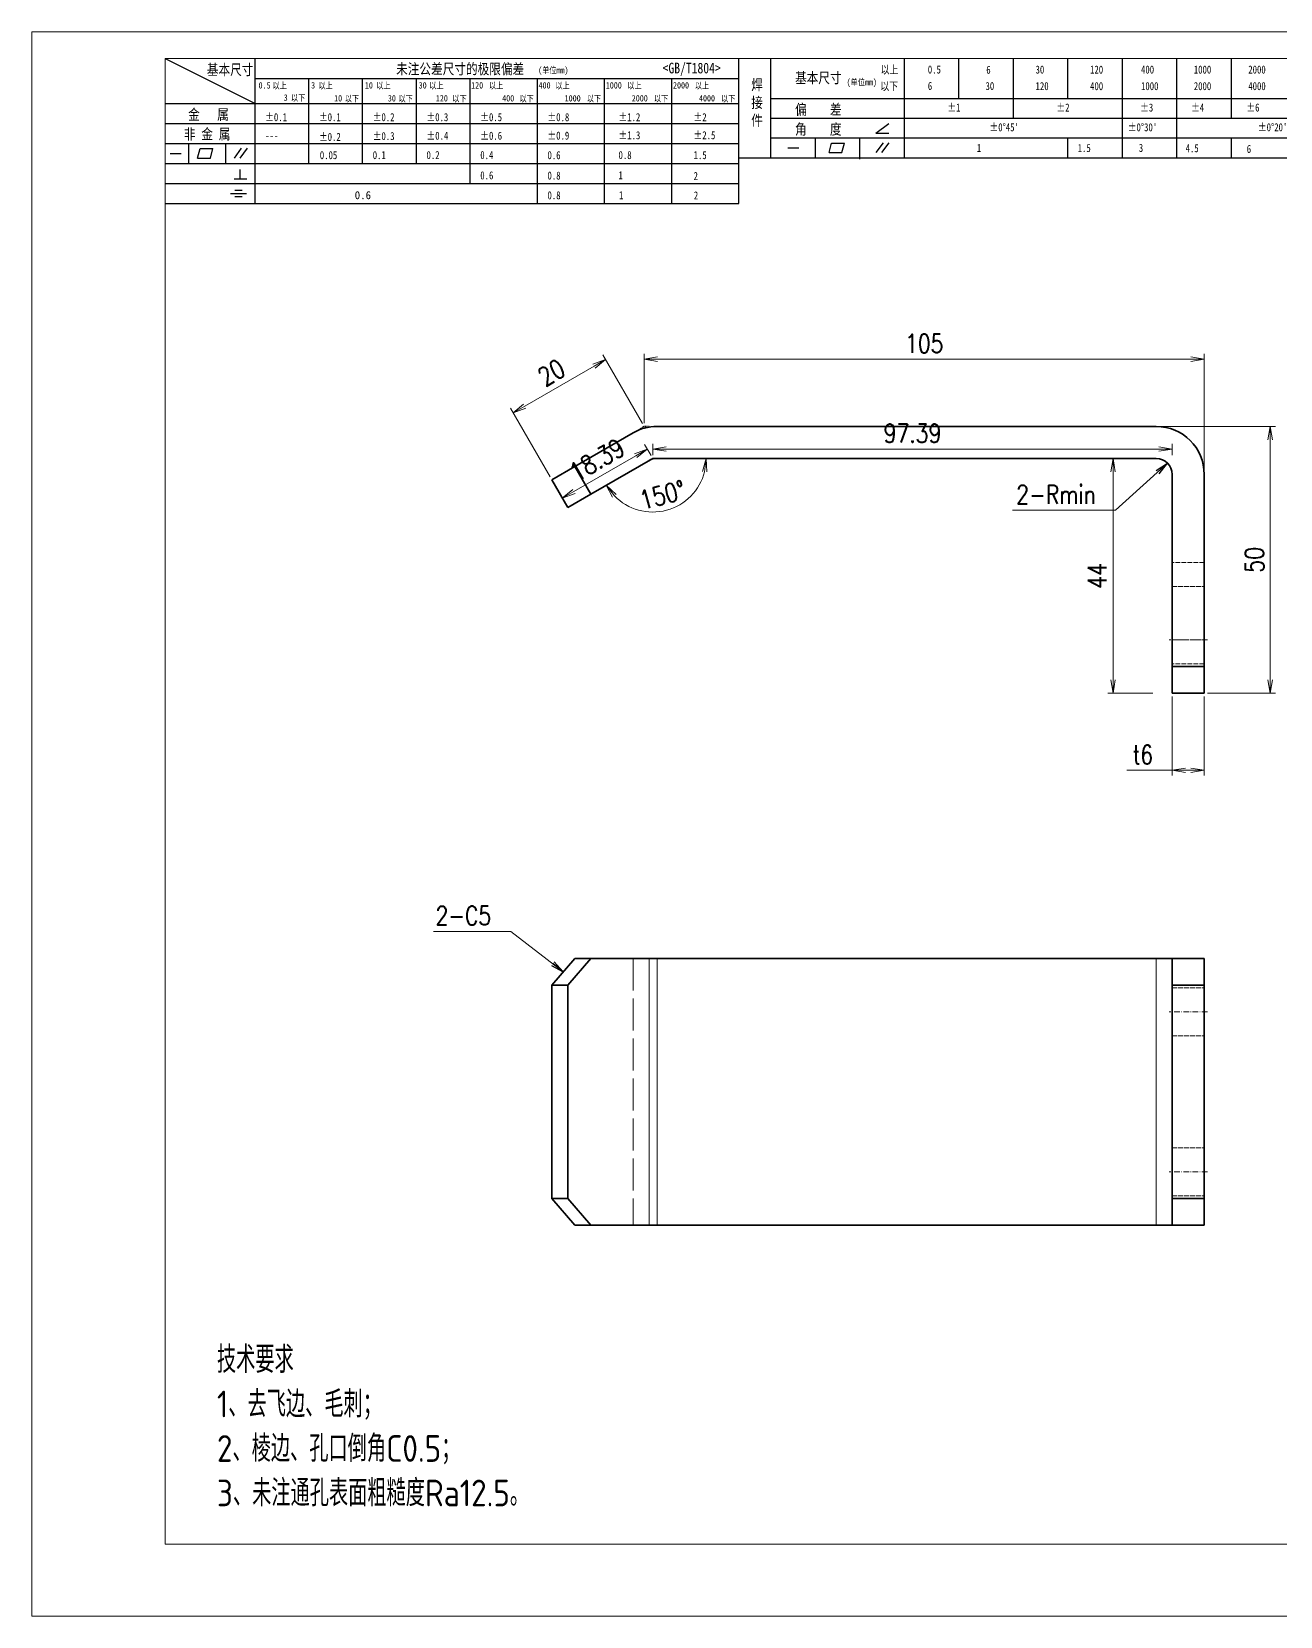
# Model space of a CAD drawing. Header units: millimetres. Extents: x 1333 to 38145, y -42879 to -3789.
# Drawn here: x 20850.1 to 21084.2, y -4435.8 to -4138.8 of the extents above; entities that cross this region are included whole.
import ezdxf

# ---------------------------------------------------------------- set-up
doc = ezdxf.new("R2010")
doc.units = ezdxf.units.MM
doc.header["$LTSCALE"] = 0.5
for name, pattern in [('AM_ISO02W050x2', [3.75, 3, -0.75]), ('AM_ISO08W050x2', [9, 6, -0.75, 1.5, -0.75]), ('DASHDOT', [18.5, 12, -3, 0.5, -3]), ('DASHED', [15, 12, -3]), ('DIVIDE', [1.25, 0.5, -0.25, 0, -0.25, 0, -0.25])]:
    doc.linetypes.add(name, pattern=pattern)
for name, color, linetype, lineweight in [('中心线', 2, 'AM_ISO08W050x2', 18), ('图框', 7, 'Continuous', 18), ('标注线', 3, 'Continuous', 18), ('粗实线', 7, 'Continuous', 35), ('虚线', 1, 'AM_ISO02W050x2', 18)]:
    doc.layers.add(name, color=color, linetype=linetype, lineweight=lineweight)
doc.layers.add('图\\M+19E79\\M+195B6\\M+18E9A', color=7, linetype='Continuous')
doc.layers.add('打印-禁用', color=7, linetype='Continuous', lineweight=15, plot=False)
doc.styles.add('DIM', font='romans.shx', dxfattribs={"width": 0.8, "bigfont": 'bigfont.shx'})
doc.styles.add('国标', font='simfang.ttf', dxfattribs={"width": 0.8})
doc.styles.add('机械长仿宋', font='gbenor.shx', dxfattribs={"height": 1, "bigfont": 'gbcbig.shx'})
doc.dimstyles.new('DEH 1-1', dxfattribs={"dimtxt": 3.5, "dimasz": 2.5, "dimexe": 1, "dimexo": 0.625, "dimgap": 1.2, "dimtad": 1, "dimtoh": 1, "dimdsep": 46, "dimtxsty": 'DIM', "dimblk": 'OPEN', "dimcen": 0, "dimclrd": 8, "dimclre": 8, "dimclrt": 2, "dimazin": 2, "dimtfac": 0.5, "dimtmove": 0, "dimatfit": 3, "dimldrblk": 'OPEN', "dimfxl": 0, "dimtolj": 2, "dimlwd": 18, "dimlwe": 18, "dimarcsym": 0})
doc.dimstyles.new('DEH 1-1$0', dxfattribs={"dimtxt": 3.5, "dimasz": 2.5, "dimexe": 1, "dimexo": 0.625, "dimgap": 1.2, "dimtad": 1, "dimzin": 9, "dimdsep": 46, "dimtxsty": 'DIM', "dimblk": 'OPEN', "dimcen": 0, "dimclrd": 8, "dimclre": 8, "dimclrt": 2, "dimazin": 2, "dimtfac": 0.5, "dimtmove": 0, "dimatfit": 3, "dimldrblk": 'OPEN', "dimfxl": 0, "dimtolj": 2, "dimlwd": 18, "dimlwe": 18, "dimarcsym": 0})

# ---------------------------------------------------------------- blocks, each defined once
blk = doc.blocks.new('GZDEH零件A3图框V01版')
at = {"layer": '图\\M+19E79\\M+195B6\\M+18E9A', "color": 9}
for p, q in [((2882.49, -1554.46), (2899.37, -1562.92)), ((2899.37, -1581.67), (2899.37, -1554.46)), ((2990.09, -1581.67), (2990.09, -1554.46)), ((2996.09, -1573.08), (2996.09, -1554.46)), ((3021.09, -1561.98), (3021.09, -1554.46)), ((3031.31, -1561.98), (3031.31, -1554.46)), ((3041.53, -1561.98), (3041.53, -1554.46)), ((3051.75, -1561.98), (3051.75, -1554.46)), ((3061.98, -1561.98), (3061.98, -1554.46)), ((3072.2, -1561.98), (3072.2, -1554.46)), ((3082.42, -1561.98), (3082.42, -1554.46)), ((2899.37, -1558.24), (2990.09, -1558.24)), ((2909.45, -1574.17), (2909.45, -1558.24)), ((2919.53, -1574.17), (2919.53, -1558.24)), ((2929.61, -1574.17), (2929.61, -1558.24)), ((2939.69, -1577.92), (2939.69, -1558.24)), ((2952.29, -1581.67), (2952.29, -1558.24)), ((2964.89, -1581.67), (2964.89, -1558.24)), ((2977.49, -1581.67), (2977.49, -1558.24)), ((2996.09, -1561.98), (3113.09, -1561.98)), ((3021.09, -1573.08), (3021.09, -1561.98)), ((3041.53, -1565.68), (3041.53, -1561.98)), ((3061.98, -1573.08), (3061.98, -1561.98)), ((3072.2, -1573.08), (3072.2, -1561.98)), ((3082.42, -1565.68), (3082.42, -1561.98)), ((2882.49, -1562.92), (2990.09, -1562.92)), ((2882.49, -1566.67), (2990.09, -1566.67)), ((2996.09, -1565.68), (3113.09, -1565.68)), ((3015.75, -1568.51), (3018.15, -1566.66)), ((2882.49, -1570.42), (2990.09, -1570.42)), ((2886.92, -1574.12), (2886.92, -1570.42)), ((2893.91, -1574.12), (2893.91, -1570.42)), ((2996.09, -1569.38), (3113.09, -1569.38)), ((3004.42, -1573.08), (3004.42, -1569.38)), ((3006.97, -1572.12), (3007.45, -1570.33)), ((3007.45, -1570.33), (3009.86, -1570.33)), ((3009.39, -1572.12), (3009.86, -1570.33)), ((3012.75, -1573.08), (3012.75, -1569.38)), ((3015.75, -1568.51), (3018.15, -1568.51)), ((3015.81, -1572.12), (3017.15, -1570.26)), ((3016.89, -1572.12), (3018.23, -1570.26)), ((3051.75, -1573.08), (3051.75, -1569.38)), ((3082.42, -1573.08), (3082.42, -1569.48)), ((2883.43, -1572.27), (2885.49, -1572.27)), ((2888.59, -1573.16), (2889.07, -1571.37)), ((2888.59, -1573.16), (2891, -1573.16)), ((2889.07, -1571.37), (2891.48, -1571.37)), ((2891, -1573.16), (2891.48, -1571.37)), ((2895.52, -1573.16), (2896.85, -1571.3)), ((2896.6, -1573.16), (2897.94, -1571.3)), ((2990.09, -1573.08), (3113.09, -1573.08)), ((2999.26, -1571.23), (3001.32, -1571.23)), ((3006.97, -1572.12), (3009.39, -1572.12)), ((3012.75, -1573.33), (3012.75, -1573.08)), ((2882.49, -1574.17), (2990.09, -1574.17)), ((2895.42, -1577.05), (2897.81, -1577.05)), ((2896.58, -1577.05), (2896.58, -1575.28)), ((2882.49, -1577.92), (2990.09, -1577.92)), ((2894.79, -1579.77), (2897.77, -1579.77)), ((2895.57, -1579.17), (2896.92, -1579.17)), ((2882.49, -1581.67), (2990.09, -1581.67)), ((2895.57, -1580.37), (2896.93, -1580.37))]:
    blk.add_line(p, q, dxfattribs=at)
at = {"layer": '图框', "linetype": 'Continuous'}
for p, q in [((2882.49, -1554.46), (2882.49, -1832.96)), ((3272.49, -1554.46), (2882.49, -1554.46)), ((2882.49, -1832.96), (3272.49, -1832.96))]:
    blk.add_line(p, q, dxfattribs=at)
at = {"layer": '打印-禁用', "linetype": 'Continuous'}
for p, q in [((2857.49, -1549.46), (2857.49, -1846.46)), ((3277.49, -1549.46), (2857.49, -1549.46)), ((2857.49, -1846.46), (3277.49, -1846.46))]:
    blk.add_line(p, q, dxfattribs=at)
at = {"layer": '图\\M+19E79\\M+195B6\\M+18E9A', "color": 9, "style": '国标', "width": 0.8}
for s, height, p in [('基本尺寸', 2, (2890.33, -1557.58)), ('未注公差尺寸的极限偏差', 2, (2925.81, -1557.44)), ('<GB/T1804>', 2, (2975.78, -1557.27)), ('以上', 1.5, (3016.64, -1557.33)), ('0.5', 1.5, (3025.49, -1557.3)), ('6', 1.5, (3036.45, -1557.34)), ('30', 1.5, (3045.69, -1557.31)), ('120', 1.5, (3055.91, -1557.31)), ('400', 1.5, (3065.46, -1557.31)), ('1000', 1.5, (3075.36, -1557.31)), ('2000', 1.5, (3085.57, -1557.31)), ('30', 1.2, (2930.04, -1560.11)), ('基本尺寸', 2, (3000.6, -1559.1)), ('以下', 1.5, (3016.58, -1560.43)), ('6', 1.5, (3025.49, -1560.38)), ('30', 1.5, (3036.31, -1560.39)), ('120', 1.5, (3045.69, -1560.41)), ('400', 1.5, (3055.91, -1560.41)), ('1000', 1.5, (3065.46, -1560.41)), ('2000', 1.5, (3075.36, -1560.41)), ('4000', 1.5, (3085.57, -1560.41)), ('金   属', 2, (2886.82, -1565.98)), ('±0.1', 1.5, (2901.27, -1566.23)), ('±0.1', 1.5, (2911.35, -1566.23)), ('±0.2', 1.5, (2921.43, -1566.23)), ('±0.3', 1.5, (2931.51, -1566.23)), ('±0.5', 1.5, (2941.59, -1566.23)), ('±0.8', 1.5, (2954.19, -1566.23)), ('±1.2', 1.5, (2967.51, -1566.23)), ('±2', 1.5, (2981.58, -1566.23)), ('偏    差', 2, (3000.6, -1565.04)), ('±1', 1.5, (3029.16, -1564.42)), ('±2', 1.5, (3049.61, -1564.42)), ('±3', 1.5, (3065.3, -1564.42)), ('±4', 1.5, (3074.85, -1564.42)), ('±6', 1.5, (3085.22, -1564.42)), ('非 金 属', 2, (2886.02, -1569.65)), ('±0.3', 1.5, (2921.43, -1569.77)), ('±0.4', 1.5, (2931.51, -1569.71)), ('±0.6', 1.5, (2941.59, -1569.71)), ('±0.9', 1.5, (2954.19, -1569.68)), ('±1.3', 1.5, (2967.51, -1569.62)), ('±2.5', 1.5, (2981.58, -1569.61)), ('角    度', 2, (3000.6, -1568.74)), ("±0%%D45'", 1.5, (3037.06, -1568.12)), ("±0%%D30'", 1.5, (3062.98, -1568.12)), ("±0%%D20'", 1.5, (3087.38, -1568.12)), ('---', 1.5, (2901.27, -1569.65)), ('±0.2', 1.5, (2911.35, -1569.92)), ('1', 1.5, (3034.69, -1571.98)), ('1.5', 1.5, (3053.59, -1572.01)), ('3', 1.5, (3065.05, -1571.98)), ('4.5', 1.5, (3073.82, -1572.05)), ('6', 1.5, (3085.28, -1572.19)), ('0.1', 1.5, (2921.43, -1573.34)), ('0.2', 1.5, (2931.51, -1573.33)), ('0.4', 1.5, (2941.59, -1573.33)), ('0.6', 1.5, (2954.19, -1573.35)), ('0.8', 1.5, (2967.51, -1573.33)), ('1.5', 1.5, (2981.58, -1573.34)), ('0.6', 1.5, (2941.59, -1577.14)), ('0.8', 1.5, (2954.19, -1577.17)), ('1', 1.5, (2967.51, -1577.12)), ('2', 1.5, (2981.58, -1577.26)), ('0.8', 1.5, (2954.19, -1580.87)), ('1', 1.5, (2967.59, -1580.86)), ('2', 1.5, (2981.62, -1580.89))]:
    blk.add_text(s, height=height, dxfattribs=at).set_placement(p)
at = {"layer": '图\\M+19E79\\M+195B6\\M+18E9A', "color": 9, "lineweight": 15, "style": '国标', "width": 0.8}
for s, p in [('(单位mm)', (2952.44, -1557.27)), ('0.5', (2900.03, -1560.11)), ('以上', (2902.64, -1560.16)), ('3', (2909.88, -1560.11)), ('以上', (2911.25, -1560.16)), ('10', (2919.96, -1560.11)), ('以上', (2922.09, -1560.16)), ('以上', (2932.02, -1560.16)), ('120', (2939.88, -1560.11)), ('以上', (2943.21, -1560.16)), ('400', (2952.52, -1560.11)), ('以上', (2955.68, -1560.16)), ('1000', (2965.12, -1560.11)), ('以上', (2969.16, -1560.16)), ('2000', (2977.72, -1560.11)), ('以上', (2981.8, -1560.16)), ('(单位mm)', (3010.27, -1559.51)), ('3', (2904.73, -1562.41)), ('以下', (2906.1, -1562.46)), ('10', (2914.19, -1562.54)), ('以下', (2916.18, -1562.59)), ('30', (2924.27, -1562.54)), ('以下', (2926.26, -1562.59)), ('120', (2933.26, -1562.54)), ('以下', (2936.34, -1562.59)), ('400', (2945.7, -1562.54)), ('以下', (2948.94, -1562.59)), ('1000', (2957.41, -1562.54)), ('以下', (2961.54, -1562.59)), ('2000', (2969.99, -1562.54)), ('以下', (2974.14, -1562.59)), ('4000', (2982.59, -1562.54)), ('以下', (2986.74, -1562.59))]:
    blk.add_text(s, height=1.2, dxfattribs=at).set_placement(p)
at = {"layer": '图\\M+19E79\\M+195B6\\M+18E9A', "color": 9, "lineweight": 13, "style": '国标'}
blk.add_text('0.6', height=1.5, dxfattribs=at).set_placement((2918.05, -1580.85))
at = {"layer": '图\\M+19E79\\M+195B6\\M+18E9A', "color": 9, "insert": (2992.39, -1558.41), "char_height": 2, "width": 3.1877, "attachment_point": 1, "style": '国标'}
blk.add_mtext('焊\\P接\\P件', dxfattribs=at)
at = {"layer": '图\\M+19E79\\M+195B6\\M+18E9A', "color": 9, "insert": (2911.51, -1573.37), "char_height": 1.5, "attachment_point": 7, "style": '国标'}
blk.add_mtext_dynamic_manual_height_columns('0.05', width=5.1982, gutter_width=12.5, heights=[0], dxfattribs=at)
blk = doc.blocks.new('DEH A3')
at = {"layer": '图框'}
blk.add_blockref('GZDEH零件A3图框V01版', (-2857.49, 1846.46), dxfattribs=at)
blk = doc.blocks.new('_Open')
at = {"color": 0, "linetype": 'ByBlock', "lineweight": -2}
for p, q in [((-1, 0.17), (0, 0)), ((-1, -0.17), (0, 0)), ((0, 0), (-1, 0))]:
    blk.add_line(p, q, dxfattribs=at)
blk = doc.blocks.new('*D57')
at = {"layer": 'Defpoints', "color": 0, "transparency": 16777216}
for p in [(21060.92, -4212.75), (21069.92, -4262.75), (21082.27, -4262.75)]:
    blk.add_point(p, dxfattribs=at)
at = {"layer": '标注线', "color": 8, "lineweight": 18, "transparency": 16777216}
for p, q in [((21061.55, -4212.75), (21083.27, -4212.75)), ((21082.27, -4215.25), (21082.27, -4260.25)), ((21070.55, -4262.75), (21083.27, -4262.75))]:
    blk.add_line(p, q, dxfattribs=at)
at = {"layer": '标注线', "color": 8, "lineweight": 18, "transparency": 16777216, "xscale": 2.5, "yscale": 2.5, "zscale": 2.5}
for p, rotation in [((21082.27, -4212.75), 90), ((21082.27, -4262.75), 270)]:
    blk.add_blockref('_Open', p, dxfattribs=dict(at, rotation=rotation))
at = {"layer": '标注线', "color": 2, "transparency": 16777216, "insert": (21079.32, -4237.75), "char_height": 3.5, "attachment_point": 5, "rotation": 90, "style": 'DIM'}
blk.add_mtext('\\A2;50', dxfattribs=at)
blk = doc.blocks.new('*D58')
at = {"layer": 'Defpoints', "color": 0, "transparency": 16777216}
for p in [(21063.92, -4262.75), (21069.92, -4262.75), (21063.92, -4277.2)]:
    blk.add_point(p, dxfattribs=at)
at = {"layer": '标注线', "color": 8, "lineweight": 18, "transparency": 16777216}
for p, q in [((21063.92, -4263.37), (21063.92, -4278.2)), ((21069.92, -4263.37), (21069.92, -4278.2)), ((21063.92, -4277.2), (21055.42, -4277.2)), ((21067.42, -4277.2), (21066.42, -4277.2))]:
    blk.add_line(p, q, dxfattribs=at)
at = {"layer": '标注线', "color": 8, "lineweight": 18, "transparency": 16777216, "xscale": 2.5, "yscale": 2.5, "zscale": 2.5, "rotation": 180}
blk.add_blockref('_Open', (21063.92, -4277.2), dxfattribs=at)
at = {"layer": '标注线', "color": 8, "lineweight": 18, "transparency": 16777216, "xscale": 2.5, "yscale": 2.5, "zscale": 2.5}
blk.add_blockref('_Open', (21069.92, -4277.2), dxfattribs=at)
at = {"layer": '标注线', "color": 2, "transparency": 16777216, "insert": (21058.42, -4274.25), "char_height": 3.5, "attachment_point": 5, "style": 'DIM'}
blk.add_mtext('\\A2;t6', dxfattribs=at)
blk = doc.blocks.new('*D59')
at = {"layer": 'Defpoints', "color": 0, "transparency": 16777216}
for p in [(21069.92, -4200.16), (20964.92, -4212.75), (21069.92, -4221.75)]:
    blk.add_point(p, dxfattribs=at)
at = {"layer": '标注线', "color": 8, "lineweight": 18, "transparency": 16777216}
for p, q in [((20964.92, -4212.12), (20964.92, -4199.16)), ((21069.92, -4221.12), (21069.92, -4199.16)), ((20967.42, -4200.16), (21067.42, -4200.16))]:
    blk.add_line(p, q, dxfattribs=at)
at = {"layer": '标注线', "color": 8, "lineweight": 18, "transparency": 16777216, "xscale": 2.5, "yscale": 2.5, "zscale": 2.5, "rotation": 180}
blk.add_blockref('_Open', (20964.92, -4200.16), dxfattribs=at)
at = {"layer": '标注线', "color": 8, "lineweight": 18, "transparency": 16777216, "xscale": 2.5, "yscale": 2.5, "zscale": 2.5}
blk.add_blockref('_Open', (21069.92, -4200.16), dxfattribs=at)
at = {"layer": '标注线', "color": 2, "transparency": 16777216, "insert": (21017.42, -4197.21), "char_height": 3.5, "attachment_point": 5, "style": 'DIM'}
blk.add_mtext('\\A2;105', dxfattribs=at)
blk = doc.blocks.new('*D62')
at = {"layer": 'Defpoints', "color": 0, "transparency": 16777216}
for p in [(20940.37, -4210.21), (20964.92, -4212.75), (20947.6, -4222.75)]:
    blk.add_point(p, dxfattribs=at)
at = {"layer": '标注线', "color": 8, "lineweight": 18, "transparency": 16777216}
for p, q in [((20964.61, -4212.21), (20957.19, -4199.35)), ((20955.52, -4201.46), (20942.53, -4208.96)), ((20947.29, -4222.21), (20939.87, -4209.35))]:
    blk.add_line(p, q, dxfattribs=at)
at = {"layer": '标注线', "color": 8, "lineweight": 18, "transparency": 16777216, "xscale": 2.5, "yscale": 2.5, "zscale": 2.5}
for p, rotation in [((20957.69, -4200.21), 30.00000000001116), ((20940.37, -4210.21), 210.0000000000112)]:
    blk.add_blockref('_Open', p, dxfattribs=dict(at, rotation=rotation))
at = {"layer": '标注线', "color": 2, "transparency": 16777216, "insert": (20947.55, -4202.66), "char_height": 3.5, "attachment_point": 5, "rotation": 30, "style": 'DIM'}
blk.add_mtext('\\A2;20', dxfattribs=at)
blk = doc.blocks.new('*D63')
at = {"layer": 'Defpoints', "color": 0, "transparency": 16777216}
for p in [(20965.83, -4219.15), (20967.33, -4218.75), (21080.92, -4218.75), (20954.93, -4225.44), (20964.79, -4228.64)]:
    blk.add_point(p, dxfattribs=at)
at = {"layer": '标注线', "color": 8, "lineweight": 18, "transparency": 16777216}
blk.add_arc((20966.53, -4218.75), 10.04, 224.302, 345.698, dxfattribs=at)
at = {"layer": '标注线', "color": 8, "lineweight": 18, "transparency": 16777216, "xscale": 2.5, "yscale": 2.5, "zscale": 2.5}
for p, rotation in [((20976.57, -4218.75), 82.84898050427918), ((20957.83, -4223.77), 127.1510194957417)]:
    blk.add_blockref('_Open', p, dxfattribs=dict(at, rotation=rotation))
at = {"layer": '标注线', "color": 2, "transparency": 16777216, "insert": (20968.36, -4225.6), "char_height": 3.5, "attachment_point": 5, "rotation": 15, "style": 'DIM'}
blk.add_mtext('\\A2;150\\M+1818B', dxfattribs=at)
blk = doc.blocks.new('*D129')
at = {"color": 8, "lineweight": 18, "transparency": 16777216}
for p, q in [((20966.22, -4218.21), (20965.01, -4216.11)), ((20951.74, -4224.92), (20963.34, -4218.23)), ((20950.29, -4227.4), (20949.08, -4225.31))]:
    blk.add_line(p, q, dxfattribs=at)
at = {"layer": 'Defpoints', "color": 0, "transparency": 16777216}
for p in [(20965.51, -4216.98), (20966.53, -4218.75), (20950.6, -4227.94)]:
    blk.add_point(p, dxfattribs=at)
at = {"color": 8, "lineweight": 18, "transparency": 16777216, "xscale": 2.5, "yscale": 2.5, "zscale": 2.5}
for p, rotation in [((20965.51, -4216.98), 29.99999999999223), ((20949.58, -4226.17), 209.9999999999922)]:
    blk.add_blockref('_Open', p, dxfattribs=dict(at, rotation=rotation))
at = {"color": 2, "transparency": 16777216, "insert": (20956.07, -4219.02), "char_height": 3.5, "attachment_point": 5, "rotation": 30, "style": 'DIM'}
blk.add_mtext('\\A2;18.39', dxfattribs=at)
blk = doc.blocks.new('*D130')
at = {"color": 8, "lineweight": 18, "transparency": 16777216}
for p, q in [((20966.53, -4218.12), (20966.53, -4215.98)), ((20969.03, -4216.98), (21061.42, -4216.98)), ((21063.92, -4218.12), (21063.92, -4215.98))]:
    blk.add_line(p, q, dxfattribs=at)
at = {"layer": 'Defpoints', "color": 0, "transparency": 16777216}
for p in [(21063.92, -4216.98), (20966.53, -4218.75), (21063.92, -4218.75)]:
    blk.add_point(p, dxfattribs=at)
at = {"color": 8, "lineweight": 18, "transparency": 16777216, "xscale": 2.5, "yscale": 2.5, "zscale": 2.5, "rotation": 180}
blk.add_blockref('_Open', (20966.53, -4216.98), dxfattribs=at)
at = {"color": 8, "lineweight": 18, "transparency": 16777216, "xscale": 2.5, "yscale": 2.5, "zscale": 2.5}
blk.add_blockref('_Open', (21063.92, -4216.98), dxfattribs=at)
at = {"color": 2, "transparency": 16777216, "insert": (21015.23, -4214.03), "char_height": 3.5, "attachment_point": 5, "style": 'DIM'}
blk.add_mtext('\\A2;97.39', dxfattribs=at)
blk = doc.blocks.new('*D131')
at = {"color": 8, "lineweight": 18, "transparency": 16777216}
for p, q in [((21060.3, -4218.75), (21051.82, -4218.75)), ((21052.82, -4221.25), (21052.82, -4260.25)), ((21060.3, -4262.75), (21051.82, -4262.75))]:
    blk.add_line(p, q, dxfattribs=at)
at = {"layer": 'Defpoints', "color": 0, "transparency": 16777216}
for p in [(21060.92, -4218.75), (21052.82, -4262.75), (21060.92, -4262.75)]:
    blk.add_point(p, dxfattribs=at)
at = {"color": 8, "lineweight": 18, "transparency": 16777216, "xscale": 2.5, "yscale": 2.5, "zscale": 2.5}
for p, rotation in [((21052.82, -4218.75), 90), ((21052.82, -4262.75), 270)]:
    blk.add_blockref('_Open', p, dxfattribs=dict(at, rotation=rotation))
at = {"color": 2, "transparency": 16777216, "insert": (21049.87, -4240.75), "char_height": 3.5, "attachment_point": 5, "rotation": 90, "style": 'DIM'}
blk.add_mtext('\\A2;44', dxfattribs=at)

msp = doc.modelspace()

# ---------------------------------------------------------------- linework, layer by layer
at = {"color": 7, "lineweight": 13}
for p, q in [((20965.833, -4312.451), (20965.833, -4362.451)), ((20967.333, -4312.451), (20967.333, -4362.451)), ((21060.922, -4312.451), (21060.922, -4362.451))]:
    msp.add_line(p, q, dxfattribs=at)
at = {"layer": '中心线', "linetype": 'DASHDOT', "lineweight": 13, "ltscale": 0.180015}
for p, q in [((21070.522, -4252.747), (21063.321, -4252.747)), ((21070.522, -4322.451), (21063.321, -4322.451)), ((21070.522, -4352.451), (21063.321, -4352.451))]:
    msp.add_line(p, q, dxfattribs=at)
at = {"layer": '粗实线', "lineweight": 35, "ltscale": 0.314711}
for p, q in [((20962.833, -4213.952), (20951.931, -4220.247)), ((20966.529, -4218.747), (20954.931, -4225.443))]:
    msp.add_line(p, q, dxfattribs=at)
at = {"layer": '粗实线', "color": 2, "linetype": 'DIVIDE', "ltscale": 0.508}
for p, q in [((20964.922, -4212.747), (20964.107, -4213.217)), ((20965.862, -4212.747), (20964.922, -4212.747))]:
    msp.add_line(p, q, dxfattribs=at)
at = {"layer": '粗实线', "lineweight": 35}
for p, q in [((20967.333, -4212.747), (21060.922, -4212.747)), ((20966.529, -4218.747), (21060.922, -4218.747)), ((21063.922, -4221.747), (21063.922, -4257.747)), ((21069.922, -4221.747), (21069.922, -4257.747)), ((20967.333, -4312.451), (21060.922, -4312.451)), ((20947.601, -4317.451), (20947.601, -4357.451)), ((20950.601, -4317.451), (20950.601, -4357.451)), ((21063.922, -4317.451), (21063.922, -4357.451)), ((21069.922, -4317.451), (21069.922, -4357.451)), ((20967.333, -4362.451), (21060.922, -4362.451))]:
    msp.add_line(p, q, dxfattribs=at)
at = {"layer": '粗实线', "lineweight": 35, "ltscale": 0.125}
for p, q in [((20947.601, -4222.747), (20951.931, -4220.247)), ((20950.601, -4227.943), (20954.931, -4225.443)), ((21063.922, -4262.747), (21063.922, -4257.747)), ((21069.922, -4262.747), (21069.922, -4257.747)), ((21063.922, -4317.451), (21063.922, -4312.451)), ((21069.922, -4317.451), (21069.922, -4312.451)), ((21063.922, -4362.451), (21063.922, -4357.451)), ((21069.922, -4362.451), (21069.922, -4357.451))]:
    msp.add_line(p, q, dxfattribs=at)
at = {"layer": '粗实线', "lineweight": 35, "ltscale": 0.15}
for p, q in [((20954.931, -4225.443), (20951.931, -4220.247)), ((20950.601, -4227.943), (20947.601, -4222.747)), ((21069.922, -4257.747), (21063.922, -4257.747)), ((21069.922, -4262.747), (21063.922, -4262.747)), ((21069.922, -4312.451), (21063.922, -4312.451)), ((21069.922, -4317.451), (21063.922, -4317.451)), ((21069.922, -4357.451), (21063.922, -4357.451)), ((21069.922, -4362.451), (21063.922, -4362.451))]:
    msp.add_line(p, q, dxfattribs=at)
at = {"layer": '粗实线', "lineweight": 35, "ltscale": 0.165359}
for p, q in [((20947.601, -4317.451), (20951.931, -4312.451)), ((20950.601, -4317.451), (20954.931, -4312.451)), ((20951.931, -4362.451), (20947.601, -4357.451)), ((20954.931, -4362.451), (20950.601, -4357.451))]:
    msp.add_line(p, q, dxfattribs=at)
at = {"layer": '粗实线', "lineweight": 35, "ltscale": 0.075}
for p, q in [((20954.931, -4312.451), (20951.931, -4312.451)), ((21060.922, -4312.451), (21063.922, -4312.451)), ((20950.601, -4317.451), (20947.601, -4317.451)), ((20950.601, -4357.451), (20947.601, -4357.451)), ((20954.931, -4362.451), (20951.931, -4362.451)), ((21060.922, -4362.451), (21063.922, -4362.451))]:
    msp.add_line(p, q, dxfattribs=at)
at = {"layer": '粗实线', "lineweight": 35, "ltscale": 0.272548}
for p, q in [((20965.833, -4312.451), (20954.931, -4312.451)), ((20965.833, -4362.451), (20954.931, -4362.451))]:
    msp.add_line(p, q, dxfattribs=at)
at = {"layer": '粗实线', "lineweight": 35, "ltscale": 0.0375}
for p, q in [((20965.833, -4312.451), (20967.333, -4312.451)), ((20965.833, -4362.451), (20967.333, -4362.451))]:
    msp.add_line(p, q, dxfattribs=at)
at = {"layer": '粗实线', "lineweight": 35}
for centre, radius, start, end in [((20967.333, -4221.747), 9, 90, 120), ((21060.922, -4221.747), 9, 0, 90), ((20967.333, -4221.747), 3, 90, 120), ((21060.922, -4221.747), 3, 0, 90)]:
    msp.add_arc(centre, radius, start, end, dxfattribs=at)
at = {"layer": '虚线', "linetype": 'DASHED', "lineweight": 13, "ltscale": 0.15}
for p, q in [((20954.931, -4225.443), (20951.931, -4220.247)), ((21069.922, -4238.247), (21063.922, -4238.247)), ((21069.922, -4238.247), (21063.922, -4238.247)), ((21063.922, -4242.747), (21069.922, -4242.747)), ((21063.922, -4242.747), (21069.922, -4242.747)), ((21063.922, -4242.747), (21069.922, -4242.747)), ((21063.922, -4242.747), (21069.922, -4242.747)), ((21063.922, -4252.747), (21069.922, -4252.747)), ((21063.922, -4252.747), (21069.922, -4252.747)), ((21063.922, -4252.747), (21069.922, -4252.747)), ((21063.922, -4252.747), (21069.922, -4252.747)), ((21069.922, -4257.247), (21063.922, -4257.247)), ((21069.922, -4257.247), (21063.922, -4257.247)), ((21069.922, -4257.747), (21063.922, -4257.747)), ((21063.922, -4317.951), (21069.922, -4317.951)), ((21063.922, -4326.951), (21069.922, -4326.951)), ((21063.922, -4347.951), (21069.922, -4347.951)), ((21063.922, -4356.951), (21069.922, -4356.951))]:
    msp.add_line(p, q, dxfattribs=at)
at = {"layer": '虚线', "linetype": 'DASHED', "lineweight": 13}
for p, q in [((20962.833, -4312.451), (20962.833, -4362.451)), ((20967.333, -4312.451), (20967.333, -4362.451)), ((21060.922, -4312.451), (21060.922, -4362.451))]:
    msp.add_line(p, q, dxfattribs=at)

# ---------------------------------------------------------------- block references
at = {"layer": '图框'}
msp.add_blockref('DEH A3', (20850.1, -4435.764), dxfattribs=at)

# ---------------------------------------------------------------- texts
at = {"layer": '标注线', "color": 2, "char_height": 3.5, "attachment_point": 9, "style": 'DIM'}
for s, insert in [('2-\\A2;Rmin', (21049.574, -4227.252)), ('\\A2;2-C5', (20936.247, -4306.192))]:
    msp.add_mtext(s, dxfattribs=dict(at, insert=insert))
at = {"layer": '标注线', "color": 2, "insert": (20884.829, -4415.147), "char_height": 5, "width": 114.82461, "attachment_point": 7, "style": '机械长仿宋'}
msp.add_mtext('\\A2;技术要求\\P1、去飞边、毛刺；\\P2、棱边、孔口倒角C0.5；\\P3、未注通孔表面粗糙度Ra12.5。', dxfattribs=at)

# ---------------------------------------------------------------- dimensions: what is measured, and where the dimension line sits
dim = msp.add_aligned_dim(p1=(20950.601, -4227.943), p2=(20966.529, -4218.747), distance=2.044, dimstyle='DEH 1-1$0')
dim.commit()
dim.dimension.update_dxf_attribs({"geometry": '*D129', "text_midpoint": (20956.069, -4219.02)})
dim = msp.add_linear_dim(base=(21063.922, -4216.979), p1=(20966.529, -4218.747), p2=(21063.922, -4218.747), dimstyle='DEH 1-1$0')
dim.commit()
dim.dimension.update_dxf_attribs({"geometry": '*D130', "text_midpoint": (21015.226, -4214.029)})
dim = msp.add_linear_dim(base=(21052.824, -4262.747), p1=(21060.922, -4218.747), p2=(21060.922, -4262.747), angle=90, dimstyle='DEH 1-1$0')
dim.commit()
dim.dimension.update_dxf_attribs({"geometry": '*D131', "text_midpoint": (21049.874, -4240.747)})
at = {"layer": '标注线'}
dim = msp.add_linear_dim(base=(21069.922, -4200.156), p1=(20964.922, -4212.747), p2=(21069.922, -4221.747), dimstyle='DEH 1-1$0', dxfattribs=at)
dim.commit()
dim.dimension.update_dxf_attribs({"geometry": '*D59', "text_midpoint": (21017.422, -4197.206)})
dim = msp.add_aligned_dim(p1=(20964.922, -4212.747), p2=(20947.601, -4222.747), distance=-14.471, dimstyle='DEH 1-1$0', dxfattribs=at)
dim.commit()
dim.dimension.update_dxf_attribs({"geometry": '*D62', "text_midpoint": (20947.551, -4202.66)})
dim = msp.add_linear_dim(base=(21082.266, -4262.747), p1=(21060.922, -4212.747), p2=(21069.922, -4262.747), angle=90, dimstyle='DEH 1-1$0', dxfattribs=at)
dim.commit()
dim.dimension.update_dxf_attribs({"geometry": '*D57', "text_midpoint": (21079.316, -4237.747)})
dim = msp.add_angular_dim_2l(base=(20964.786, -4228.635), line1=((20965.833, -4219.148), (20954.931, -4225.443)), line2=((20967.333, -4218.747), (21080.922, -4218.747)), dimstyle='DEH 1-1', dxfattribs=at)
dim.commit()
dim.dimension.update_dxf_attribs({"geometry": '*D63', "text_midpoint": (20968.365, -4225.596)})
dim = msp.add_linear_dim(base=(21063.922, -4277.204), p1=(21069.922, -4262.747), p2=(21063.922, -4262.747), text='t<>', dimstyle='DEH 1-1$0', dxfattribs=at)
dim.commit()
dim.dimension.update_dxf_attribs({"geometry": '*D58', "text_midpoint": (21058.422, -4274.254)})

# ---------------------------------------------------------------- leaders
at = {"layer": '标注线', "annotation_type": 0, "has_hookline": 1, "hookline_direction": 1}
for points, text_width in [([(21063.043, -4219.625), (21053.274, -4228.452), (21050.774, -4228.452)], 15.6), ([(20949.766, -4314.951), (20939.947, -4307.392), (20937.447, -4307.392)], 10.8)]:
    msp.add_leader(points, dimstyle='DEH 1-1', override={"dimgap": 1.2, "dimtad": 1}, dxfattribs=dict(at, text_width=text_width))

doc.saveas('drawing.dxf')
